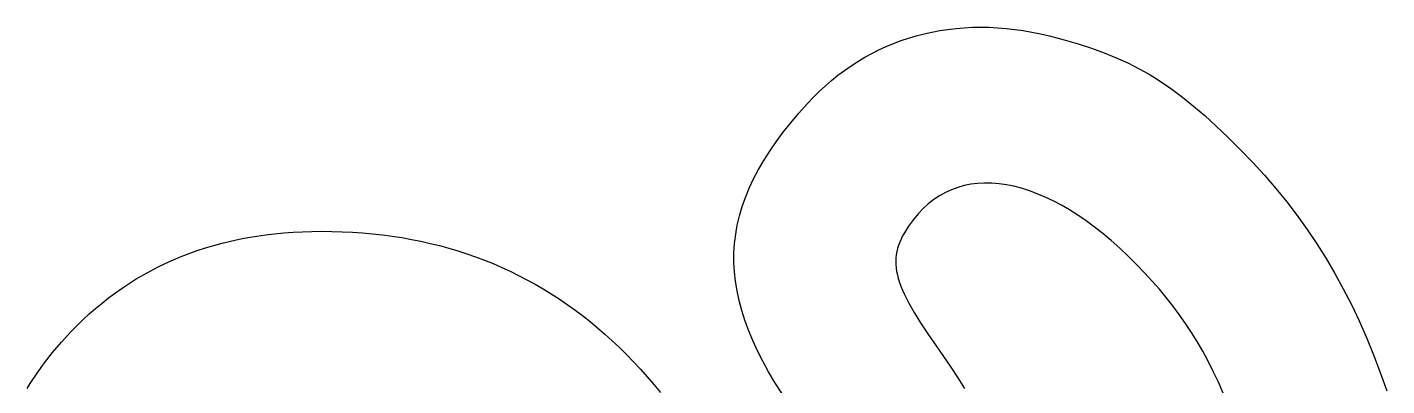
# Model space of a CAD drawing. Extents: x 27 to 7227, y -6929 to 395.
# Drawn here: x 948 to 2416, y -913 to -525 of the extents above; entities that cross this region are included whole.
import ezdxf

# ---------------------------------------------------------------- set-up
doc = ezdxf.new("R2010")
doc.units = 0

msp = doc.modelspace()

# ---------------------------------------------------------------- linework, layer by layer
at = {"layer": 'Layer 1'}
for p, q in [((1933.304581, -528.804257), (1941.97199, -527.486195)), ((1941.97199, -527.486195), (1950.725439, -526.458231)), ((1950.725439, -526.458231), (1959.560858, -525.721383)), ((1959.560858, -525.721383), (1968.474177, -525.276669)), ((1968.474177, -525.276669), (1977.461327, -525.125105)), ((1977.461327, -525.125105), (1986.518237, -525.267709)), ((1986.518237, -525.267709), (1995.640838, -525.705498)), ((1995.640838, -525.705498), (2004.82506, -526.439491)), ((2004.82506, -526.439491), (2014.066834, -527.470703)), ((2014.066834, -527.470703), (2023.362089, -528.800153)), ((1875.38368, -546.067997), (1883.33486, -542.747731)), ((1883.33486, -542.747731), (1891.400568, -539.710441)), ((1891.400568, -539.710441), (1899.576734, -536.957146)), ((1899.576734, -536.957146), (1907.859287, -534.488863)), ((1907.859287, -534.488863), (1916.24416, -532.306608)), ((1916.24416, -532.306608), (1924.727281, -530.411401)), ((1924.727281, -530.411401), (1933.304581, -528.804257)), ((2023.362089, -528.800153), (2032.706757, -530.428857)), ((2032.706757, -530.428857), (2042.096767, -532.357834)), ((2042.096767, -532.357834), (2051.52805, -534.5881)), ((2051.52805, -534.5881), (2067.562916, -538.821369)), ((2067.562916, -538.821369), (2082.696676, -543.227882)), ((1844.80563, -562.158489), (1852.258002, -557.716487)), ((1852.258002, -557.716487), (1859.841181, -553.553393)), ((1859.841181, -553.553393), (1867.551097, -549.670224)), ((1867.551097, -549.670224), (1875.38368, -546.067997)), ((2082.696676, -543.227882), (2097.032812, -547.869264)), ((2097.032812, -547.869264), (2110.674806, -552.807139)), ((2110.674806, -552.807139), (2123.72614, -558.10313)), ((1823.274048, -577.147767), (1830.309583, -571.875147)), ((1830.309583, -571.875147), (1837.488133, -566.878381)), ((1837.488133, -566.878381), (1844.80563, -562.158489)), ((2123.72614, -558.10313), (2136.290296, -563.818861)), ((2136.290296, -563.818861), (2142.42202, -566.853386)), ((2142.42202, -566.853386), (2148.470755, -570.015955)), ((2148.470755, -570.015955), (2154.449437, -573.314271)), ((1809.648305, -588.516507), (1816.385599, -582.695227)), ((1816.385599, -582.695227), (1823.274048, -577.147767)), ((2154.449437, -573.314271), (2160.371, -576.756038)), ((2160.371, -576.756038), (2166.24838, -580.348956)), ((2166.24838, -580.348956), (2172.094512, -584.100731)), ((2172.094512, -584.100731), (2183.744773, -592.11166)), ((1790.38405, -607.6131), (1796.643461, -600.976461)), ((1796.643461, -600.976461), (1803.066235, -594.610591)), ((1803.066235, -594.610591), (1809.648305, -588.516507)), ((2183.744773, -592.11166), (2195.425264, -600.850447)), ((2195.425264, -600.850447), (2207.239469, -610.378717)), ((1781.075272, -618.055992), (1790.38405, -607.6131)), ((2207.239469, -610.378717), (2219.290868, -620.758094)), ((1764.200632, -638.674343), (1772.347563, -628.406446)), ((1772.347563, -628.406446), (1781.075272, -618.055992)), ((2219.290868, -620.758094), (2231.682943, -632.050201)), ((1756.634188, -648.869569), (1764.200632, -638.674343)), ((2231.682943, -632.050201), (2244.519176, -644.316661)), ((2244.519176, -644.316661), (2257.90305, -657.6191)), ((1743.241602, -669.081536), (1749.647942, -659.002005)), ((1749.647942, -659.002005), (1756.634188, -648.869569)), ((2257.90305, -657.6191), (2271.179172, -671.277765)), ((1737.414877, -679.118044), (1743.241602, -669.081536)), ((2271.179172, -671.277765), (2283.930914, -685.181753)), ((1727.499111, -699.101526), (1732.167477, -689.121413)), ((1732.167477, -689.121413), (1737.414877, -679.118044)), ((2283.930914, -685.181753), (2296.17339, -699.353156)), ((1723.409488, -709.068266), (1727.499111, -699.101526)), ((1939.20634, -703.821691), (1932.850276, -707.359312)), ((1945.781868, -700.811365), (1939.20634, -703.821691)), ((1952.567705, -698.326298), (1945.781868, -700.811365)), ((1959.554693, -696.364456), (1952.567705, -698.326298)), ((1966.733676, -694.923803), (1959.554693, -696.364456)), ((1974.095498, -694.002305), (1966.733676, -694.923803)), ((1981.631003, -693.597927), (1974.095498, -694.002305)), ((1989.331033, -693.708633), (1981.631003, -693.597927)), ((1997.186432, -694.33239), (1989.331033, -693.708633)), ((2005.188044, -695.467161), (1997.186432, -694.33239)), ((2013.326712, -697.110912), (2005.188044, -695.467161)), ((2021.593281, -699.261609), (2013.326712, -697.110912)), ((2029.978593, -701.917216), (2021.593281, -699.261609)), ((2038.473492, -705.075699), (2029.978593, -701.917216)), ((2296.17339, -699.353156), (2307.921713, -713.81407)), ((1716.965311, -729.001163), (1719.898318, -719.031517)), ((1719.898318, -719.031517), (1723.409488, -709.068266)), ((1920.833167, -716.024575), (1915.190436, -721.156288)), ((1926.722833, -711.426262), (1920.833167, -716.024575)), ((1932.850276, -707.359312), (1926.722833, -711.426262)), ((2047.068821, -708.735022), (2038.473492, -705.075699)), ((2055.755424, -712.89315), (2047.068821, -708.735022)), ((2064.524145, -717.548049), (2055.755424, -712.89315)), ((2073.365827, -722.697684), (2064.524145, -717.548049)), ((2307.921713, -713.81407), (2319.190996, -728.586589)), ((1714.610175, -738.987085), (1716.965311, -729.001163)), ((1904.6824, -733.02805), (1899.430007, -740.308033)), ((1909.803794, -726.823435), (1904.6824, -733.02805)), ((1915.190436, -721.156288), (1909.803794, -726.823435)), ((2082.271314, -728.34002), (2073.365827, -722.697684)), ((2091.231449, -734.473022), (2082.271314, -728.34002)), ((2319.190996, -728.586589), (2329.996355, -743.692806)), ((1205.321239, -749.572123), (1215.090901, -748.397647)), ((1215.090901, -748.397647), (1224.979741, -747.436386)), ((1224.979741, -747.436386), (1234.987178, -746.688485)), ((1234.987178, -746.688485), (1245.112629, -746.15409)), ((1245.112629, -746.15409), (1255.355513, -745.833347)), ((1255.355513, -745.833347), (1265.71525, -745.7264)), ((1265.71525, -745.7264), (1276.933228, -745.833419)), ((1276.933228, -745.833419), (1288.040002, -746.154668)), ((1288.040002, -746.154668), (1299.035992, -746.69044)), ((1299.035992, -746.69044), (1309.921614, -747.441024)), ((1309.921614, -747.441024), (1320.697286, -748.406711)), ((1320.697286, -748.406711), (1331.363426, -749.587792)), ((1712.832619, -748.999168), (1714.610175, -738.987085)), ((1894.996167, -747.326404), (1893.092019, -750.76619)), ((1899.430007, -740.308033), (1894.996167, -747.326404)), ((2100.237076, -741.094655), (2091.231449, -734.473022)), ((2109.279038, -748.202884), (2100.237076, -741.094655)), ((2118.348178, -755.795674), (2109.279038, -748.202884)), ((2329.996355, -743.692806), (2340.352901, -759.154816)), ((1140.319422, -763.751253), (1149.23856, -761.088345)), ((1149.23856, -761.088345), (1158.280945, -758.637635)), ((1158.280945, -758.637635), (1167.445996, -756.399266)), ((1167.445996, -756.399266), (1176.733133, -754.373385)), ((1176.733133, -754.373385), (1186.141773, -752.560138)), ((1186.141773, -752.560138), (1195.671336, -750.959668)), ((1195.671336, -750.959668), (1205.321239, -749.572123)), ((1331.363426, -749.587792), (1341.920453, -750.984558)), ((1341.920453, -750.984558), (1352.368783, -752.597298)), ((1352.368783, -752.597298), (1362.708836, -754.426305)), ((1362.708836, -754.426305), (1372.941028, -756.471868)), ((1372.941028, -756.471868), (1383.065777, -758.734278)), ((1383.065777, -758.734278), (1393.083503, -761.213827)), ((1393.083503, -761.213827), (1402.994621, -763.910804)), ((1711.009087, -769.14135), (1711.632354, -759.047296)), ((1711.632354, -759.047296), (1712.832619, -748.999168)), ((1888.658564, -760.945733), (1887.614827, -764.330581)), ((1889.920892, -757.564373), (1888.658564, -760.945733)), ((1891.399485, -754.175019), (1889.920892, -757.564373)), ((1893.092019, -750.76619), (1891.399485, -754.175019)), ((2127.435341, -763.870991), (2118.348178, -755.795674)), ((2340.352901, -759.154816), (2350.27575, -774.994713)), ((1097.592806, -780.243648), (1105.886981, -776.521939)), ((1105.886981, -776.521939), (1114.307312, -773.0117)), ((1114.307312, -773.0117), (1122.853217, -769.713075)), ((1122.853217, -769.713075), (1131.524114, -766.626211)), ((1131.524114, -766.626211), (1140.319422, -763.751253)), ((1402.994621, -763.910804), (1412.799551, -766.8255)), ((1412.799551, -766.8255), (1422.49871, -769.958206)), ((1422.49871, -769.958206), (1432.092516, -773.309213)), ((1432.092516, -773.309213), (1441.581386, -776.878811)), ((1441.581386, -776.878811), (1450.96574, -780.667291)), ((1710.96253, -779.291215), (1711.009087, -769.14135)), ((1885.818419, -774.620873), (1885.672302, -778.134493)), ((1886.19243, -771.156669), (1885.818419, -774.620873)), ((1886.792008, -767.730399), (1886.19243, -771.156669)), ((1887.614827, -764.330581), (1886.792008, -767.730399)), ((2136.53137, -772.426799), (2127.435341, -763.870991)), ((2145.627109, -781.461064), (2136.53137, -772.426799)), ((2350.27575, -774.994713), (2359.780014, -791.23459)), ((1065.689283, -797.242268), (1073.473023, -792.676136)), ((1073.473023, -792.676136), (1081.385245, -788.320892)), ((1081.385245, -788.320892), (1089.425366, -784.176681)), ((1089.425366, -784.176681), (1097.592806, -780.243648)), ((1450.96574, -780.667291), (1460.245993, -784.674943)), ((1460.245993, -784.674943), (1469.422566, -788.902059)), ((1469.422566, -788.902059), (1478.495874, -793.348929)), ((1711.492391, -789.506774), (1710.96253, -779.291215)), ((1712.598379, -799.79791), (1711.492391, -789.506774)), ((1885.672302, -778.134493), (1885.756403, -781.709009)), ((1885.756403, -781.709009), (1886.073048, -785.355905)), ((1886.073048, -785.355905), (1886.624562, -789.086662)), ((1886.624562, -789.086662), (1887.413272, -792.912762)), ((2154.7134, -790.97175), (2145.627109, -781.461064)), ((2162.679815, -799.646027), (2154.7134, -790.97175)), ((2359.780014, -791.23459), (2368.880808, -807.896542)), ((1043.114761, -812.204534), (1050.50957, -807.006613)), ((1050.50957, -807.006613), (1058.034605, -802.019142)), ((1058.034605, -802.019142), (1065.689283, -797.242268)), ((1478.495874, -793.348929), (1487.466337, -798.015844)), ((1487.466337, -798.015844), (1496.334372, -802.903094)), ((1496.334372, -802.903094), (1505.100396, -808.01097)), ((1714.280203, -810.174506), (1712.598379, -799.79791)), ((1887.413272, -792.912762), (1888.441501, -796.845687)), ((1888.441501, -796.845687), (1889.711576, -800.896918)), ((1889.711576, -800.896918), (1891.225823, -805.077938)), ((1891.225823, -805.077938), (1892.986566, -809.400227)), ((2170.363688, -808.424948), (2162.679815, -799.646027)), ((1028.718145, -823.231149), (1035.850759, -817.612762)), ((1035.850759, -817.612762), (1043.114761, -812.204534)), ((1505.100396, -808.01097), (1513.764829, -813.339763)), ((1513.764829, -813.339763), (1522.328087, -818.889764)), ((1522.328087, -818.889764), (1530.790589, -824.661262)), ((1716.537574, -820.646446), (1714.280203, -810.174506)), ((1719.3702, -831.223614), (1716.537574, -820.646446)), ((1892.986566, -809.400227), (1894.996131, -813.875269)), ((1894.996131, -813.875269), (1899.77103, -823.329536)), ((2177.775482, -817.338745), (2170.363688, -808.424948)), ((2184.925662, -826.417648), (2177.775482, -817.338745)), ((2368.880808, -807.896542), (2377.593244, -825.002664)), ((1008.114447, -841.345819), (1014.849408, -835.097823)), ((1014.849408, -835.097823), (1021.717501, -829.059552)), ((1021.717501, -829.059552), (1028.718145, -823.231149)), ((1530.790589, -824.661262), (1539.152752, -830.654549)), ((1539.152752, -830.654549), (1547.414994, -836.869916)), ((1722.77779, -841.915891), (1719.3702, -831.223614)), ((1899.77103, -823.329536), (1905.569122, -833.532593)), ((1905.569122, -833.532593), (1912.409012, -844.576294)), ((2191.824693, -835.691889), (2184.925662, -826.417648)), ((2198.483039, -845.191696), (2191.824693, -835.691889)), ((2377.593244, -825.002664), (2385.932437, -842.575048)), ((995.04625, -854.4704), (1001.513201, -847.803393)), ((1001.513201, -847.803393), (1008.114447, -841.345819)), ((1547.414994, -836.869916), (1555.577733, -843.307653)), ((1555.577733, -843.307653), (1563.641388, -849.968051)), ((1563.641388, -849.968051), (1571.606375, -856.8514)), ((1726.760055, -852.733163), (1722.77779, -841.915891)), ((1912.409012, -844.576294), (1920.309304, -856.552495)), ((2204.911165, -854.947302), (2198.483039, -845.191696)), ((2385.932437, -842.575048), (2393.913501, -860.63579)), ((975.363745, -876.757646), (984.84223, -865.623336)), ((984.84223, -865.623336), (995.04625, -854.4704)), ((1571.606375, -856.8514), (1579.473113, -863.957991)), ((1579.473113, -863.957991), (1587.24202, -871.288116)), ((1731.316702, -863.685311), (1726.760055, -852.733163)), ((1736.447443, -874.782219), (1731.316702, -863.685311)), ((1920.309304, -856.552495), (1929.2886, -869.55305)), ((2211.119534, -864.988937), (2204.911165, -854.947302)), ((2217.118613, -875.346832), (2211.119534, -864.988937)), ((2393.913501, -860.63579), (2401.551548, -879.206983)), ((966.610795, -887.873333), (975.363745, -876.757646)), ((1587.24202, -871.288116), (1594.913513, -878.842064)), ((1594.913513, -878.842064), (1602.48801, -886.620126)), ((1742.151985, -886.033771), (1736.447443, -874.782219)), ((1929.2886, -869.55305), (1937.284022, -881.137518)), ((2222.918865, -886.051218), (2217.118613, -875.346832)), ((2401.551548, -879.206983), (2408.861694, -898.310722)), ((958.58338, -898.970397), (966.610795, -887.873333)), ((1602.48801, -886.620126), (1609.96593, -894.622593)), ((1609.96593, -894.622593), (1617.347689, -902.849755)), ((1748.430038, -897.44985), (1742.151985, -886.033771)), ((1937.284022, -881.137518), (1945.050243, -892.679548)), ((1945.050243, -892.679548), (1952.590605, -904.18786)), ((2228.530754, -897.132324), (2222.918865, -886.051218)), ((947.902638, -915.581081), (951.281502, -910.048841)), ((951.281502, -910.048841), (958.58338, -898.970397)), ((1617.347689, -902.849755), (1624.633707, -911.301904)), ((1755.281312, -909.040339), (1748.430038, -897.44985)), ((1762.705516, -920.815121), (1755.281312, -909.040339)), ((1952.590605, -904.18786), (1959.908451, -915.671175)), ((2233.964746, -908.620383), (2228.530754, -897.132324)), ((2239.231304, -920.545624), (2233.964746, -908.620383)), ((2408.861694, -898.310722), (2415.85905, -917.9691)), ((1624.633707, -911.301904), (1631.8244, -919.97933))]:
    msp.add_line(p, q, dxfattribs=at)

doc.saveas('drawing.dxf')
